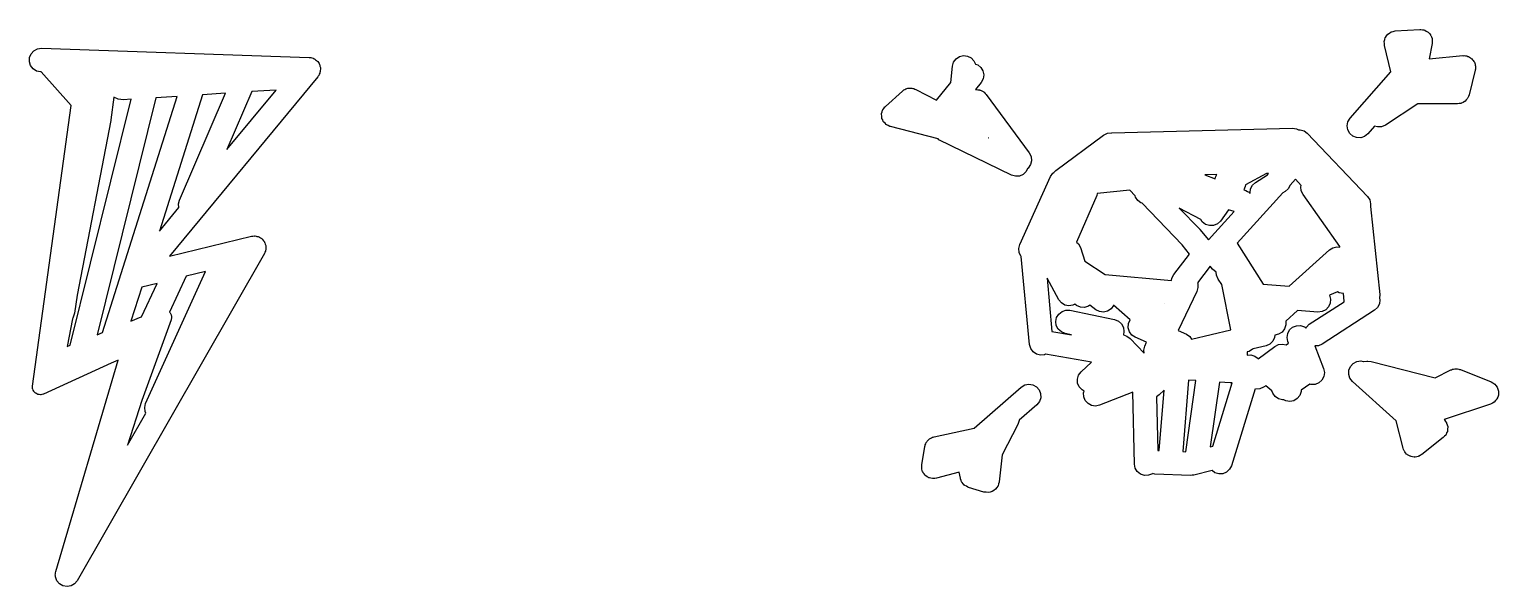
# Model space of a CAD drawing. Extents: x 189 to 232.3, y -93.5 to -72.5.
# Drawn here: x 222.78 to 232.31, y -90.81 to -87.19 of the extents above; entities that cross this region are included whole.
import ezdxf

# ---------------------------------------------------------------- set-up
doc = ezdxf.new("R2010")
doc.units = 0
doc.header["$MEASUREMENT"] = 0
doc.layers.add('BLACK', color=7, linetype='CONTINUOUS')

msp = doc.modelspace()

# ---------------------------------------------------------------- linework, layer by layer
at = {"layer": 'Black'}
for p, q in [((231.635, -87.2036), (231.795, -87.1936)), ((231.795, -87.1936), (231.798, -87.194)), ((231.798, -87.194), (231.802, -87.1935)), ((231.802, -87.1935), (231.812, -87.1955)), ((231.812, -87.1955), (231.822, -87.1966)), ((231.822, -87.1966), (231.825, -87.1981)), ((231.825, -87.1981), (231.828, -87.1987)), ((231.828, -87.1987), (231.836, -87.204)), ((231.564, -87.2712), (231.568, -87.2588)), ((231.564, -87.2713), (231.564, -87.2712)), ((231.564, -87.2714), (231.564, -87.2713)), ((231.565, -87.2848), (231.564, -87.2714)), ((231.566, -87.2977), (231.565, -87.2848)), ((231.568, -87.2588), (231.571, -87.246)), ((231.571, -87.246), (231.572, -87.2459)), ((231.572, -87.2457), (231.579, -87.2352)), ((231.572, -87.2459), (231.572, -87.2457)), ((231.579, -87.2352), (231.587, -87.2246)), ((231.587, -87.2244), (231.598, -87.2171)), ((231.587, -87.2245), (231.587, -87.2244)), ((231.587, -87.2246), (231.587, -87.2245)), ((231.598, -87.2171), (231.609, -87.2099)), ((231.609, -87.2099), (231.61, -87.2099)), ((231.61, -87.2098), (231.622, -87.2067)), ((231.61, -87.2099), (231.61, -87.2098)), ((231.622, -87.2067), (231.635, -87.2036)), ((231.836, -87.204), (231.845, -87.2084)), ((231.845, -87.2084), (231.848, -87.2108)), ((231.848, -87.2108), (231.85, -87.2125)), ((231.85, -87.2125), (231.857, -87.2204)), ((231.875, -87.285), (231.855, -87.3842)), ((231.857, -87.2204), (231.864, -87.2277)), ((231.864, -87.2277), (231.865, -87.2307)), ((231.865, -87.2307), (231.867, -87.2333)), ((231.867, -87.2333), (231.87, -87.2428)), ((231.87, -87.2428), (231.874, -87.252)), ((231.874, -87.252), (231.875, -87.2553)), ((231.875, -87.2553), (231.876, -87.2584)), ((231.876, -87.2584), (231.875, -87.2685)), ((231.875, -87.2685), (231.876, -87.2786)), ((231.876, -87.2786), (231.875, -87.2817)), ((231.875, -87.2817), (231.875, -87.285)), ((222.776, -87.4031), (222.777, -87.3766)), ((222.777, -87.3766), (222.787, -87.3519)), ((222.787, -87.3519), (222.805, -87.3322)), ((222.805, -87.3322), (222.828, -87.3197)), ((222.828, -87.3197), (222.855, -87.316)), ((222.855, -87.316), (224.591, -87.375)), ((224.591, -87.375), (224.596, -87.3761)), ((224.596, -87.3761), (224.601, -87.3761)), ((224.601, -87.3761), (224.609, -87.3788)), ((224.609, -87.3788), (224.617, -87.3805)), ((224.617, -87.3805), (224.621, -87.3833)), ((224.621, -87.3833), (224.626, -87.385)), ((224.626, -87.385), (224.632, -87.3902)), ((228.771, -87.4065), (228.787, -87.385)), ((228.787, -87.385), (228.809, -87.3701)), ((228.809, -87.3701), (228.835, -87.3637)), ((228.835, -87.3637), (228.861, -87.3665)), ((228.861, -87.3665), (228.885, -87.3781)), ((228.885, -87.3781), (228.903, -87.3972)), ((231.606, -87.4692), (231.566, -87.2977)), ((231.855, -87.3842), (232.073, -87.3638)), ((232.073, -87.3638), (232.079, -87.3643)), ((232.079, -87.3643), (232.085, -87.3637)), ((232.085, -87.3637), (232.092, -87.3654)), ((232.092, -87.3654), (232.099, -87.366)), ((232.099, -87.366), (232.105, -87.3686)), ((232.105, -87.3686), (232.111, -87.3701)), ((232.111, -87.3701), (232.117, -87.3741)), ((232.117, -87.3741), (232.123, -87.3771)), ((232.123, -87.3771), (232.128, -87.3815)), ((232.128, -87.3815), (232.133, -87.385)), ((232.133, -87.385), (232.137, -87.3907)), ((222.784, -87.4284), (222.776, -87.4031)), ((222.801, -87.4493), (222.784, -87.4284)), ((222.823, -87.4634), (222.801, -87.4493)), ((222.849, -87.4689), (222.823, -87.4634)), ((222.853, -87.469), (222.849, -87.4689)), ((223.047, -87.6861), (222.853, -87.469)), ((224.632, -87.3902), (224.639, -87.3946)), ((224.639, -87.3946), (224.643, -87.3986)), ((224.643, -87.3986), (224.647, -87.4019)), ((224.647, -87.4019), (224.651, -87.409)), ((224.651, -87.409), (224.656, -87.4155)), ((224.656, -87.4843), (224.653, -87.492)), ((224.656, -87.4155), (224.657, -87.4204)), ((224.66, -87.4772), (224.656, -87.4843)), ((224.657, -87.4204), (224.66, -87.4249)), ((224.66, -87.4249), (224.661, -87.4329)), ((224.661, -87.4721), (224.66, -87.4772)), ((224.661, -87.4329), (224.664, -87.4408)), ((224.663, -87.4673), (224.661, -87.4721)), ((224.665, -87.451), (224.663, -87.4591)), ((224.663, -87.4591), (224.663, -87.4673)), ((224.664, -87.4408), (224.664, -87.4459)), ((224.664, -87.4459), (224.665, -87.451)), ((228.753, -87.5382), (228.764, -87.432)), ((228.764, -87.432), (228.771, -87.4065)), ((228.903, -87.3972), (228.913, -87.4182)), ((228.913, -87.4182), (228.927, -87.423)), ((228.927, -87.423), (228.948, -87.4397)), ((228.948, -87.4397), (228.961, -87.4625)), ((228.961, -87.4625), (228.966, -87.4886)), ((231.343, -87.7695), (231.606, -87.4692)), ((232.154, -87.4586), (232.114, -87.6186)), ((232.137, -87.3907), (232.142, -87.3957)), ((232.142, -87.3957), (232.145, -87.4014)), ((232.145, -87.4014), (232.149, -87.4065)), ((232.149, -87.4065), (232.151, -87.4133)), ((232.151, -87.4133), (232.154, -87.4197)), ((232.154, -87.4197), (232.154, -87.426)), ((232.154, -87.426), (232.156, -87.4321)), ((232.155, -87.4523), (232.154, -87.4586)), ((232.156, -87.4462), (232.155, -87.4523)), ((232.156, -87.4321), (232.156, -87.4391)), ((232.156, -87.4391), (232.156, -87.4462)), ((224.647, -87.5003), (223.684, -88.6636)), ((224.65, -87.4958), (224.647, -87.5003)), ((224.653, -87.492), (224.65, -87.4958)), ((228.455, -87.5828), (228.461, -87.5792)), ((228.461, -87.5792), (228.468, -87.5778)), ((228.468, -87.5778), (228.474, -87.5752)), ((228.474, -87.5752), (228.48, -87.575)), ((228.48, -87.575), (228.487, -87.5736)), ((228.487, -87.5736), (228.494, -87.5745)), ((228.494, -87.5745), (228.5, -87.5742)), ((228.5, -87.5742), (228.507, -87.5762)), ((228.507, -87.5762), (228.513, -87.5771)), ((228.513, -87.5771), (228.519, -87.5803)), ((228.519, -87.5803), (228.526, -87.5823)), ((228.66, -87.653), (228.753, -87.5382)), ((228.95, -87.5381), (228.912, -87.584)), ((228.962, -87.5148), (228.95, -87.5381)), ((228.966, -87.4886), (228.962, -87.5148)), ((223.041, -89.2411), (223.437, -87.6466)), ((223.597, -87.6365), (223.215, -89.1739)), ((223.251, -89.1599), (223.735, -87.6278)), ((223.324, -87.6324), (223.305, -87.7806)), ((223.352, -87.6459), (223.324, -87.6324)), ((223.386, -87.6498), (223.352, -87.6459)), ((223.437, -87.6466), (223.386, -87.6498)), ((223.735, -87.6278), (223.597, -87.6365)), ((223.898, -87.6175), (223.62, -88.5012)), ((223.75, -88.2998), (224.047, -87.608)), ((224.047, -87.608), (223.898, -87.6175)), ((224.057, -87.9732), (224.376, -87.5873)), ((224.219, -87.5972), (224.057, -87.9732)), ((224.336, -87.5898), (224.219, -87.5972)), ((224.376, -87.5873), (224.336, -87.5898)), ((228.329, -87.6934), (228.439, -87.5934)), ((228.439, -87.5934), (228.444, -87.5898)), ((228.444, -87.5898), (228.449, -87.5853)), ((228.449, -87.5853), (228.455, -87.5828)), ((228.526, -87.5823), (228.66, -87.653)), ((228.912, -87.584), (228.915, -87.5842)), ((228.915, -87.5842), (228.919, -87.5835)), ((228.919, -87.5835), (228.929, -87.5851)), ((228.929, -87.5851), (228.938, -87.5857)), ((228.938, -87.5857), (228.942, -87.5872)), ((228.942, -87.5872), (228.945, -87.5878)), ((228.945, -87.5878), (228.954, -87.5925)), ((228.954, -87.5925), (228.962, -87.5963)), ((228.962, -87.5963), (228.965, -87.599)), ((228.965, -87.599), (228.969, -87.6009)), ((228.969, -87.6009), (228.975, -87.6081)), ((228.975, -87.6081), (228.982, -87.6146)), ((228.982, -87.6146), (229.262, -87.9946)), ((232.05, -87.6747), (232.04, -87.6765)), ((232.061, -87.6735), (232.05, -87.6747)), ((232.063, -87.6724), (232.061, -87.6735)), ((232.066, -87.6719), (232.063, -87.6724)), ((232.075, -87.6666), (232.066, -87.6719)), ((232.085, -87.6619), (232.075, -87.6666)), ((232.087, -87.66), (232.085, -87.6619)), ((232.089, -87.6586), (232.087, -87.66)), ((232.096, -87.6505), (232.089, -87.6586)), ((232.103, -87.6428), (232.096, -87.6505)), ((232.105, -87.6403), (232.103, -87.6428)), ((232.106, -87.6382), (232.105, -87.6403)), ((232.11, -87.6283), (232.106, -87.6382)), ((232.114, -87.6186), (232.11, -87.6283)), ((222.797, -89.5058), (223.047, -87.6861)), ((228.304, -87.7397), (228.308, -87.7291)), ((228.304, -87.7419), (228.304, -87.7397)), ((228.304, -87.744), (228.304, -87.7419)), ((228.305, -87.7551), (228.304, -87.744)), ((228.305, -87.7663), (228.305, -87.7551)), ((228.306, -87.7683), (228.305, -87.7663)), ((228.306, -87.7705), (228.306, -87.7683)), ((228.311, -87.7805), (228.306, -87.7705)), ((228.308, -87.7291), (228.31, -87.7183)), ((228.31, -87.7183), (228.312, -87.7165)), ((228.312, -87.7144), (228.319, -87.7056)), ((228.312, -87.7165), (228.312, -87.7144)), ((228.319, -87.7056), (228.325, -87.6964)), ((228.325, -87.6964), (228.327, -87.6951)), ((228.327, -87.6951), (228.329, -87.6934)), ((231.329, -87.7922), (231.343, -87.7695)), ((231.783, -87.6765), (231.572, -87.8141)), ((232.04, -87.6765), (231.783, -87.6765)), ((223.305, -87.7837), (223.086, -88.9161)), ((223.305, -87.7806), (223.305, -87.7821)), ((223.305, -87.7821), (223.305, -87.7837)), ((228.315, -87.7908), (228.311, -87.7805)), ((228.317, -87.7925), (228.315, -87.7908)), ((228.318, -87.7945), (228.317, -87.7925)), ((228.326, -87.8023), (228.318, -87.7945)), ((228.333, -87.8105), (228.326, -87.8023)), ((228.335, -87.8115), (228.333, -87.8105)), ((228.337, -87.8131), (228.335, -87.8115)), ((228.347, -87.8177), (228.337, -87.8131)), ((228.357, -87.8229), (228.347, -87.8177)), ((228.359, -87.8232), (228.357, -87.8229)), ((228.361, -87.8241), (228.359, -87.8232)), ((228.67, -87.9037), (228.361, -87.8241)), ((229.768, -87.8667), (229.795, -87.8636)), ((229.795, -87.8636), (229.796, -87.864)), ((229.796, -87.864), (229.798, -87.8635)), ((229.798, -87.8635), (230.968, -87.8335)), ((230.968, -87.8335), (230.994, -87.8375)), ((230.994, -87.8375), (231.008, -87.8447)), ((231.008, -87.8447), (231.019, -87.844)), ((231.019, -87.844), (231.044, -87.8515)), ((231.044, -87.8515), (231.065, -87.8673)), ((231.324, -87.8183), (231.329, -87.7922)), ((231.328, -87.8445), (231.324, -87.8183)), ((231.34, -87.8678), (231.328, -87.8445)), ((231.502, -87.8201), (231.457, -87.8705)), ((231.521, -87.8259), (231.502, -87.8201)), ((231.547, -87.8245), (231.521, -87.8259)), ((231.572, -87.8141), (231.547, -87.8245)), ((228.676, -87.9087), (228.67, -87.9037)), ((229.146, -88.1387), (228.676, -87.9087)), ((228.999, -87.8957), (228.998, -87.8959)), ((228.998, -87.8959), (228.999, -87.8963)), ((228.999, -87.8963), (228.999, -87.8957)), ((229.434, -88.1086), (229.744, -87.8786)), ((229.744, -87.8786), (229.768, -87.8667)), ((231.065, -87.8673), (231.455, -88.2773)), ((231.36, -87.8854), (231.34, -87.8678)), ((231.385, -87.895), (231.36, -87.8854)), ((231.412, -87.8956), (231.385, -87.895)), ((231.437, -87.8871), (231.412, -87.8956)), ((231.457, -87.8705), (231.437, -87.8871)), ((229.262, -87.9946), (229.273, -88.0184)), ((229.276, -88.0448), (229.27, -88.0706)), ((229.273, -88.0184), (229.276, -88.0448)), ((229.172, -88.1461), (229.146, -88.1387)), ((229.198, -88.1443), (229.172, -88.1461)), ((229.223, -88.1335), (229.198, -88.1443)), ((229.2, -88.5883), (229.4, -88.1483)), ((229.242, -88.115), (229.223, -88.1335)), ((229.251, -88.0958), (229.242, -88.115)), ((229.255, -88.0928), (229.251, -88.0958)), ((229.27, -88.0706), (229.255, -88.0928)), ((229.4, -88.1483), (229.415, -88.1264)), ((229.415, -88.1264), (229.422, -88.1218)), ((229.422, -88.1218), (229.434, -88.1086)), ((230.479, -88.135), (230.401, -88.1366)), ((230.401, -88.1366), (230.467, -88.1618)), ((230.467, -88.1618), (230.469, -88.1513)), ((230.469, -88.1513), (230.479, -88.135)), ((230.801, -88.1282), (230.665, -88.2004)), ((230.729, -88.1855), (230.807, -88.1358)), ((230.814, -88.1279), (230.801, -88.1282)), ((230.807, -88.1358), (230.814, -88.1279)), ((229.913, -88.2358), (229.703, -88.2581)), ((229.948, -88.2729), (229.913, -88.2358)), ((230.663, -88.2122), (230.653, -88.2329)), ((230.653, -88.2329), (230.667, -88.2386)), ((230.665, -88.2004), (230.663, -88.2122)), ((230.667, -88.2386), (230.677, -88.2442)), ((230.677, -88.2442), (230.687, -88.2493)), ((230.694, -88.2533), (230.697, -88.227)), ((230.697, -88.227), (230.709, -88.2034)), ((230.709, -88.2034), (230.729, -88.1855)), ((230.921, -88.2445), (230.907, -88.2538)), ((230.941, -88.2266), (230.921, -88.2445)), ((230.953, -88.203), (230.941, -88.2266)), ((230.988, -88.1645), (230.953, -88.2026)), ((230.953, -88.2026), (230.953, -88.203)), ((231.026, -88.2066), (230.988, -88.1645)), ((231.024, -88.2136), (231.026, -88.2066)), ((231.026, -88.2401), (231.024, -88.2136)), ((231.038, -88.2641), (231.026, -88.2401)), ((223.744, -88.3256), (223.75, -88.2998)), ((223.746, -88.3482), (223.744, -88.3256)), ((229.7, -88.2704), (229.569, -88.573)), ((229.703, -88.2581), (229.7, -88.2704)), ((229.95, -88.2811), (229.948, -88.2729)), ((229.965, -88.3031), (229.95, -88.2811)), ((229.986, -88.3187), (229.965, -88.3031)), ((229.994, -88.3209), (229.986, -88.3187)), ((230.253, -88.5908), (229.994, -88.3209)), ((230.907, -88.2538), (230.611, -88.5799)), ((230.687, -88.2493), (230.688, -88.251)), ((230.688, -88.251), (230.69, -88.2522)), ((230.69, -88.2522), (230.695, -88.2576)), ((230.695, -88.2576), (230.694, -88.2533)), ((231.276, -88.6019), (231.038, -88.2641)), ((231.455, -88.2773), (231.47, -88.2994)), ((231.47, -88.2994), (231.476, -88.3252)), ((231.476, -88.3252), (231.475, -88.3379)), ((231.475, -88.3379), (231.476, -88.342)), ((231.476, -88.342), (231.536, -88.912)), ((223.62, -88.5012), (223.746, -88.3482)), ((230.374, -88.4266), (230.235, -88.3516)), ((230.235, -88.3516), (230.365, -88.4871)), ((230.384, -88.4423), (230.374, -88.4266)), ((230.424, -88.5582), (230.59, -88.3746)), ((230.501, -88.4359), (230.482, -88.4541)), ((230.555, -88.3636), (230.501, -88.4359)), ((230.59, -88.3746), (230.555, -88.3636)), ((224.225, -88.5341), (224.234, -88.5325)), ((224.234, -88.5325), (224.238, -88.5333)), ((224.238, -88.5333), (224.242, -88.533)), ((224.242, -88.533), (224.251, -88.5355)), ((230.365, -88.4871), (230.367, -88.4896)), ((230.367, -88.4896), (230.369, -88.4916)), ((230.369, -88.4916), (230.424, -88.5582)), ((230.405, -88.4582), (230.384, -88.4423)), ((230.431, -88.466), (230.405, -88.4582)), ((230.457, -88.4645), (230.431, -88.466)), ((230.482, -88.4541), (230.457, -88.4645)), ((223.684, -88.6636), (224.216, -88.5347)), ((224.216, -88.5347), (224.225, -88.5341)), ((224.251, -88.5355), (224.26, -88.537)), ((224.26, -88.537), (224.264, -88.5393)), ((224.264, -88.5393), (224.268, -88.5405)), ((224.268, -88.5405), (224.275, -88.5458)), ((224.275, -88.5458), (224.283, -88.5502)), ((224.283, -88.5502), (224.286, -88.5536)), ((224.286, -88.5536), (224.289, -88.5563)), ((224.289, -88.5563), (224.294, -88.5637)), ((224.294, -88.5637), (224.3, -88.5705)), ((224.3, -88.5705), (224.302, -88.5747)), ((224.302, -88.5747), (224.304, -88.5784)), ((224.304, -88.5784), (224.306, -88.5871)), ((224.306, -88.5871), (224.309, -88.5955)), ((224.308, -88.6262), (224.307, -88.6306)), ((224.309, -88.622), (224.308, -88.6262)), ((224.309, -88.5955), (224.309, -88.5999)), ((224.309, -88.5999), (224.31, -88.6042)), ((224.31, -88.6042), (224.309, -88.6131)), ((224.309, -88.6131), (224.309, -88.622)), ((229.194, -88.6141), (229.2, -88.5883)), ((229.196, -88.6405), (229.194, -88.6141)), ((229.569, -88.573), (229.581, -88.5837)), ((229.581, -88.5837), (229.593, -88.6073)), ((229.593, -88.6073), (229.621, -88.6964)), ((230.302, -88.6512), (230.253, -88.5908)), ((230.611, -88.5799), (230.779, -88.8461)), ((230.947, -88.8587), (231.209, -88.6231)), ((231.209, -88.6231), (231.231, -88.6091)), ((231.231, -88.6091), (231.257, -88.6035)), ((231.257, -88.6035), (231.276, -88.6062)), ((231.276, -88.6062), (231.276, -88.6019)), ((224.3, -88.647), (223.086, -90.768)), ((224.303, -88.6386), (224.3, -88.647)), ((224.307, -88.6306), (224.303, -88.6386)), ((229.208, -88.6645), (229.196, -88.6405)), ((229.209, -88.6661), (229.208, -88.6645)), ((229.264, -89.2373), (229.209, -88.6661)), ((229.621, -88.6964), (229.754, -88.7821)), ((230.2, -88.783), (230.302, -88.6512)), ((223.53, -89.6184), (223.918, -88.7643)), ((223.794, -88.7944), (223.685, -89.0273)), ((223.918, -88.7643), (223.794, -88.7944)), ((229.453, -88.9468), (229.377, -88.8076)), ((229.377, -88.8076), (229.409, -89.1524)), ((229.754, -88.7821), (230.185, -88.8218)), ((230.185, -88.8218), (230.187, -88.8065)), ((230.187, -88.8065), (230.2, -88.783)), ((230.435, -88.7297), (230.352, -88.8363)), ((230.451, -88.7488), (230.435, -88.7297)), ((230.474, -88.7683), (230.451, -88.7488)), ((230.476, -88.7876), (230.474, -88.7683)), ((230.486, -88.812), (230.476, -88.7876)), ((230.51, -88.8478), (230.486, -88.812)), ((223.505, -88.8643), (223.435, -89.086)), ((223.503, -89.0576), (223.604, -88.8404)), ((223.604, -88.8404), (223.505, -88.8643)), ((230.349, -88.8929), (230.228, -89.1466)), ((230.356, -88.8673), (230.349, -88.8929)), ((230.352, -88.8363), (230.354, -88.8408)), ((230.354, -88.8408), (230.356, -88.8673)), ((230.568, -89.1416), (230.51, -88.8478)), ((230.779, -88.8461), (230.947, -88.8587)), ((231.261, -88.8948), (231.209, -88.9167)), ((231.272, -88.9013), (231.261, -88.8948)), ((231.298, -88.9065), (231.272, -88.9013)), ((231.3, -88.9062), (231.298, -88.9065)), ((231.304, -88.956), (231.3, -88.9062)), ((231.536, -88.912), (231.534, -88.9371)), ((223.086, -88.9161), (223.069, -89.034)), ((229.47, -88.9675), (229.453, -88.9468)), ((229.492, -88.9813), (229.47, -88.9675)), ((229.518, -88.9865), (229.492, -88.9813)), ((229.545, -88.9824), (229.518, -88.9865)), ((229.558, -88.9749), (229.545, -88.9824)), ((229.569, -88.9843), (229.558, -88.9749)), ((229.593, -88.9946), (229.569, -88.9843)), ((229.62, -88.9959), (229.593, -88.9946)), ((229.645, -88.988), (229.62, -88.9959)), ((229.654, -88.9813), (229.645, -88.988)), ((229.694, -89.0114), (229.654, -88.9813)), ((229.793, -89.0056), (229.77, -89.0202)), ((229.808, -88.9843), (229.793, -89.0056)), ((229.809, -88.9819), (229.808, -88.9843)), ((229.916, -89.0778), (229.809, -88.9819)), ((230.142, -88.9715), (230.142, -88.9714)), ((230.142, -88.9714), (230.142, -88.9717)), ((230.142, -88.9717), (230.142, -88.9715)), ((231.078, -89.1058), (231.305, -88.9594)), ((231.203, -88.9931), (231.185, -89.0121)), ((231.214, -88.9689), (231.203, -88.9931)), ((231.209, -88.9167), (231.209, -88.9168)), ((231.209, -88.9168), (231.216, -88.9424)), ((231.216, -88.9424), (231.214, -88.9689)), ((231.305, -88.9594), (231.304, -88.956)), ((231.521, -88.9961), (231.502, -89.0142)), ((231.533, -88.9725), (231.521, -88.9961)), ((231.536, -88.9461), (231.533, -88.9725)), ((231.534, -88.9371), (231.536, -88.9461)), ((223.056, -89.07), (223.021, -89.2486)), ((223.058, -89.067), (223.056, -89.07)), ((223.069, -89.034), (223.058, -89.067)), ((223.435, -89.086), (223.501, -89.058)), ((223.501, -89.058), (223.503, -89.0576)), ((223.695, -89.0775), (223.506, -89.5996)), ((223.685, -89.0273), (223.687, -89.0283)), ((223.687, -89.0283), (223.689, -89.0317)), ((223.689, -89.0317), (223.691, -89.0346)), ((223.691, -89.0346), (223.693, -89.0391)), ((223.693, -89.0391), (223.695, -89.0433)), ((223.695, -89.0433), (223.696, -89.0472)), ((223.696, -89.0728), (223.695, -89.0775)), ((223.696, -89.0472), (223.697, -89.0509)), ((223.698, -89.0682), (223.696, -89.0728)), ((223.697, -89.0509), (223.697, -89.0556)), ((223.697, -89.0556), (223.698, -89.0604)), ((223.698, -89.0604), (223.698, -89.0643)), ((223.698, -89.0643), (223.698, -89.0682)), ((229.434, -89.0877), (229.439, -89.0617)), ((229.437, -89.114), (229.434, -89.0877)), ((229.439, -89.0617), (229.453, -89.0391)), ((229.453, -89.0391), (229.474, -89.0227)), ((229.474, -89.0227), (229.499, -89.0143)), ((229.499, -89.0143), (229.525, -89.0151)), ((229.525, -89.0151), (229.815, -89.0751)), ((229.718, -89.0233), (229.694, -89.0114)), ((229.744, -89.0264), (229.718, -89.0233)), ((229.77, -89.0202), (229.744, -89.0264)), ((229.815, -89.0751), (229.84, -89.0849)), ((229.84, -89.0849), (229.86, -89.1026)), ((229.86, -89.1026), (229.873, -89.126)), ((229.904, -89.128), (229.906, -89.1015)), ((229.906, -89.1015), (229.916, -89.0778)), ((231.001, -89.0162), (230.925, -89.0846)), ((230.925, -89.0846), (230.926, -89.1101)), ((231.134, -89.0263), (231.001, -89.0162)), ((231.161, -89.0237), (231.134, -89.0263)), ((231.185, -89.0121), (231.161, -89.0237)), ((231.502, -89.0142), (231.162, -89.2342)), ((223.215, -89.1739), (223.251, -89.1599)), ((229.409, -89.1524), (229.535, -89.1732)), ((229.45, -89.1374), (229.437, -89.114)), ((229.47, -89.1551), (229.45, -89.1374)), ((229.495, -89.1649), (229.47, -89.1551)), ((229.535, -89.1732), (229.495, -89.1649)), ((229.876, -89.1523), (229.872, -89.1748)), ((229.872, -89.1748), (229.895, -89.1818)), ((229.873, -89.126), (229.876, -89.1523)), ((229.895, -89.1818), (229.916, -89.1978)), ((229.911, -89.1536), (229.904, -89.128)), ((229.927, -89.1751), (229.911, -89.1536)), ((229.916, -89.1978), (230.006, -89.2938)), ((229.949, -89.1899), (229.927, -89.1751)), ((230.023, -89.2226), (229.949, -89.1899)), ((230.228, -89.1466), (230.281, -89.1701)), ((230.281, -89.1701), (230.303, -89.1849)), ((230.303, -89.1849), (230.315, -89.2017)), ((230.315, -89.2017), (230.568, -89.1416)), ((230.853, -89.1919), (230.841, -89.2157)), ((230.855, -89.176), (230.853, -89.1919)), ((230.879, -89.1707), (230.855, -89.176)), ((230.902, -89.1565), (230.879, -89.1707)), ((230.918, -89.1354), (230.902, -89.1565)), ((230.926, -89.1101), (230.918, -89.1354)), ((230.934, -89.1918), (230.938, -89.1656)), ((230.939, -89.2179), (230.934, -89.1918)), ((230.938, -89.1656), (230.95, -89.1422)), ((230.95, -89.1422), (230.97, -89.1247)), ((230.97, -89.1247), (230.995, -89.115)), ((230.995, -89.115), (231.021, -89.1144)), ((231.021, -89.1144), (231.047, -89.1229)), ((231.047, -89.1229), (231.056, -89.1301)), ((231.056, -89.1301), (231.059, -89.1239)), ((231.059, -89.1239), (231.078, -89.1058)), ((223.021, -89.2486), (223.041, -89.2411)), ((229.271, -89.2629), (229.264, -89.2373)), ((229.286, -89.2845), (229.271, -89.2629)), ((229.308, -89.2996), (229.286, -89.2845)), ((230.004, -89.2727), (230.011, -89.2471)), ((230.006, -89.2938), (230.004, -89.2727)), ((230.011, -89.2471), (230.023, -89.2226)), ((230.676, -89.2837), (230.675, -89.3052)), ((230.688, -89.2813), (230.676, -89.2837)), ((230.71, -89.2675), (230.688, -89.2813)), ((230.713, -89.2646), (230.71, -89.2675)), ((230.798, -89.2444), (230.713, -89.2646)), ((230.747, -89.3292), (230.854, -89.2488)), ((230.822, -89.2339), (230.798, -89.2444)), ((230.841, -89.2157), (230.822, -89.2339)), ((230.854, -89.2488), (230.878, -89.2368)), ((230.878, -89.2368), (230.904, -89.2336)), ((230.904, -89.2336), (230.927, -89.2389)), ((230.927, -89.2389), (230.943, -89.2286)), ((230.943, -89.2286), (230.939, -89.2179)), ((231.137, -89.2446), (231.114, -89.2457)), ((231.114, -89.2457), (231.171, -89.3921)), ((231.162, -89.2342), (231.137, -89.2446)), ((223.307, -89.3578), (222.867, -89.5582)), ((222.948, -90.7085), (223.351, -89.3391)), ((223.351, -89.3391), (223.307, -89.3578)), ((229.334, -89.3063), (229.308, -89.2996)), ((229.36, -89.3037), (229.334, -89.3063)), ((229.367, -89.3004), (229.36, -89.3037)), ((229.666, -89.3503), (229.367, -89.3004)), ((229.598, -89.4141), (229.666, -89.3503)), ((230.675, -89.3053), (230.699, -89.3041)), ((230.675, -89.3052), (230.675, -89.3053)), ((230.699, -89.3041), (230.725, -89.3119)), ((230.725, -89.3119), (230.746, -89.3279)), ((230.746, -89.3279), (230.747, -89.3292)), ((231.335, -89.4041), (231.345, -89.3795)), ((231.345, -89.3795), (231.363, -89.3597)), ((231.363, -89.3597), (231.386, -89.3472)), ((231.386, -89.3472), (231.413, -89.3435)), ((231.413, -89.3435), (231.428, -89.3468)), ((231.428, -89.3468), (231.429, -89.3465)), ((231.429, -89.3465), (231.452, -89.344)), ((231.452, -89.344), (231.452, -89.3439)), ((231.452, -89.3439), (231.453, -89.3439)), ((231.453, -89.3439), (231.455, -89.3437)), ((231.455, -89.3437), (231.458, -89.3443)), ((231.458, -89.3443), (231.479, -89.3459)), ((231.479, -89.3459), (231.895, -89.4522)), ((229.574, -89.4607), (229.582, -89.4353)), ((229.575, -89.4872), (229.574, -89.4607)), ((229.582, -89.4353), (229.598, -89.4141)), ((230.295, -89.4677), (230.258, -89.9312)), ((230.277, -89.932), (230.343, -89.471)), ((230.343, -89.471), (230.295, -89.4677)), ((230.496, -89.4816), (230.436, -89.8997)), ((230.452, -89.8957), (230.578, -89.4849)), ((230.565, -89.4863), (230.496, -89.4816)), ((230.578, -89.4849), (230.565, -89.4863)), ((231.14, -89.4853), (231.115, -89.495)), ((231.16, -89.4678), (231.14, -89.4853)), ((231.172, -89.4444), (231.16, -89.4678)), ((231.171, -89.3921), (231.176, -89.4182)), ((231.176, -89.4182), (231.172, -89.4444)), ((231.334, -89.4307), (231.335, -89.4041)), ((231.342, -89.4559), (231.334, -89.4307)), ((231.359, -89.4769), (231.342, -89.4559)), ((231.641, -89.7312), (231.359, -89.4769)), ((231.895, -89.4522), (231.996, -89.4016)), ((231.996, -89.4016), (232.001, -89.4)), ((232.001, -89.4), (232.006, -89.3973)), ((232.006, -89.3973), (232.014, -89.3962)), ((232.014, -89.3962), (232.021, -89.394)), ((232.021, -89.394), (232.027, -89.3943)), ((232.027, -89.3943), (232.032, -89.3935)), ((232.032, -89.3935), (232.04, -89.3951)), ((232.04, -89.3951), (232.048, -89.3956)), ((232.048, -89.3956), (232.053, -89.3978)), ((232.053, -89.3978), (232.058, -89.399)), ((232.058, -89.399), (232.258, -89.479)), ((232.258, -89.479), (232.269, -89.4858)), ((232.269, -89.4858), (232.281, -89.4928)), ((222.796, -89.5078), (222.797, -89.5068)), ((222.797, -89.5155), (222.796, -89.5078)), ((222.797, -89.5068), (222.797, -89.5058)), ((222.797, -89.5232), (222.797, -89.5155)), ((222.798, -89.5241), (222.797, -89.5232)), ((222.798, -89.5251), (222.798, -89.5241)), ((222.801, -89.5321), (222.798, -89.5251)), ((222.804, -89.5392), (222.801, -89.5321)), ((222.804, -89.54), (222.804, -89.5392)), ((222.805, -89.5409), (222.804, -89.54)), ((222.81, -89.5464), (222.805, -89.5409)), ((222.815, -89.5521), (222.81, -89.5464)), ((222.816, -89.5526), (222.815, -89.5521)), ((222.817, -89.5533), (222.816, -89.5526)), ((222.824, -89.5566), (222.817, -89.5533)), ((222.831, -89.5602), (222.824, -89.5566)), ((222.832, -89.5604), (222.831, -89.5602)), ((222.833, -89.5608), (222.832, -89.5604)), ((222.84, -89.5615), (222.833, -89.5608)), ((222.848, -89.5626), (222.84, -89.5615)), ((222.849, -89.5624), (222.848, -89.5626)), ((222.85, -89.5625), (222.849, -89.5624)), ((222.857, -89.5606), (222.85, -89.5625)), ((222.865, -89.5589), (222.857, -89.5606)), ((222.866, -89.5584), (222.865, -89.5589)), ((222.867, -89.5582), (222.866, -89.5584)), ((228.905, -89.7794), (229.21, -89.5124)), ((229.21, -89.5124), (229.232, -89.4987)), ((229.232, -89.4987), (229.258, -89.4935)), ((229.258, -89.4935), (229.285, -89.4976)), ((229.285, -89.4976), (229.308, -89.5104)), ((229.308, -89.5104), (229.325, -89.5304)), ((229.325, -89.5304), (229.335, -89.5552)), ((229.336, -89.5817), (229.327, -89.6069)), ((229.335, -89.5552), (229.336, -89.5817)), ((229.586, -89.5117), (229.575, -89.4872)), ((229.604, -89.5311), (229.586, -89.5117)), ((229.618, -89.5382), (229.604, -89.5311)), ((229.614, -89.5491), (229.618, -89.5382)), ((229.615, -89.5756), (229.614, -89.5491)), ((229.625, -89.6003), (229.615, -89.5756)), ((229.934, -89.5449), (229.718, -89.631)), ((229.944, -90.0116), (229.934, -89.5449)), ((230.104, -89.5641), (230.087, -89.5757)), ((230.087, -89.5757), (230.095, -89.9241)), ((230.136, -89.5322), (230.104, -89.5641)), ((230.105, -89.9245), (230.136, -89.5322)), ((230.726, -89.5245), (230.573, -90.0224)), ((230.73, -89.5259), (230.726, -89.5245)), ((230.757, -89.5246), (230.73, -89.5259)), ((230.781, -89.5143), (230.757, -89.5246)), ((230.797, -89.5043), (230.781, -89.5143)), ((230.836, -89.5362), (230.797, -89.5043)), ((230.841, -89.5526), (230.836, -89.5362)), ((230.856, -89.5743), (230.841, -89.5526)), ((230.878, -89.5895), (230.856, -89.5743)), ((231.017, -89.5672), (231, -89.5878)), ((231.026, -89.5421), (231.017, -89.5672)), ((231.081, -89.493), (231.025, -89.5322)), ((231.025, -89.5322), (231.026, -89.5421)), ((231.089, -89.4956), (231.081, -89.493)), ((231.115, -89.495), (231.089, -89.4956)), ((232.281, -89.4928), (232.281, -89.4929)), ((232.281, -89.4929), (232.281, -89.493)), ((232.281, -89.493), (232.289, -89.5033)), ((232.289, -89.5033), (232.297, -89.5136)), ((232.3, -89.578), (232.295, -89.59)), ((232.297, -89.5136), (232.297, -89.5137)), ((232.297, -89.5137), (232.297, -89.5139)), ((232.297, -89.5139), (232.302, -89.5264)), ((232.305, -89.5656), (232.3, -89.578)), ((232.302, -89.5264), (232.306, -89.5388)), ((232.306, -89.5391), (232.305, -89.5524)), ((232.305, -89.5524), (232.305, -89.5653)), ((232.305, -89.5653), (232.305, -89.5655)), ((232.305, -89.5655), (232.305, -89.5656)), ((232.306, -89.5388), (232.306, -89.5389)), ((232.306, -89.5389), (232.306, -89.5391)), ((223.506, -89.5996), (223.413, -89.8889)), ((223.524, -89.6441), (223.53, -89.6184)), ((223.526, -89.6706), (223.524, -89.6441)), ((223.532, -89.6819), (223.526, -89.6706)), ((229.31, -89.6276), (229.196, -89.7279)), ((229.327, -89.6069), (229.31, -89.6276)), ((229.643, -89.6201), (229.625, -89.6003)), ((229.666, -89.6327), (229.643, -89.6201)), ((229.692, -89.6365), (229.666, -89.6327)), ((229.718, -89.631), (229.692, -89.6365)), ((230.904, -89.5962), (230.878, -89.5895)), ((230.913, -89.5954), (230.904, -89.5962)), ((230.925, -89.6023), (230.913, -89.5954)), ((230.951, -89.6065), (230.925, -89.6023)), ((230.977, -89.6015), (230.951, -89.6065)), ((231, -89.5878), (230.977, -89.6015)), ((232.254, -89.6226), (231.952, -89.7234)), ((232.266, -89.6163), (232.254, -89.6226)), ((232.277, -89.6101), (232.266, -89.6163)), ((232.278, -89.6099), (232.277, -89.61)), ((232.277, -89.61), (232.277, -89.6101)), ((232.286, -89.6002), (232.278, -89.6099)), ((232.295, -89.5903), (232.286, -89.6002)), ((232.295, -89.59), (232.295, -89.5902)), ((232.295, -89.5902), (232.295, -89.5903)), ((223.413, -89.8889), (223.532, -89.6819)), ((229.188, -89.7555), (229.085, -89.9525)), ((229.196, -89.7302), (229.188, -89.7555)), ((229.196, -89.7279), (229.196, -89.7302)), ((231.686, -89.9086), (231.641, -89.7312)), ((231.952, -89.7234), (231.954, -89.7259)), ((231.954, -89.7259), (231.961, -89.7351)), ((231.961, -89.7351), (231.967, -89.7439)), ((231.967, -89.7439), (231.968, -89.7459)), ((231.968, -89.7459), (231.969, -89.7477)), ((231.969, -89.7477), (231.972, -89.7585)), ((231.972, -89.7585), (231.976, -89.7691)), ((231.976, -89.7691), (231.976, -89.7713)), ((231.976, -89.7713), (231.976, -89.7733)), ((228.597, -89.868), (228.6, -89.863)), ((228.6, -89.863), (228.605, -89.8578)), ((228.605, -89.8578), (228.61, -89.8519)), ((228.61, -89.8519), (228.615, -89.849)), ((228.615, -89.849), (228.619, -89.8452)), ((228.619, -89.8452), (228.627, -89.8423)), ((228.627, -89.8423), (228.633, -89.8384)), ((228.633, -89.8384), (228.639, -89.8373)), ((228.639, -89.8373), (228.644, -89.8352)), ((228.644, -89.8352), (228.905, -89.7794)), ((231.947, -89.8402), (231.807, -89.9502)), ((231.955, -89.8318), (231.947, -89.8402)), ((231.963, -89.8239), (231.955, -89.8318)), ((231.964, -89.8219), (231.963, -89.8239)), ((231.965, -89.8204), (231.964, -89.8219)), ((231.969, -89.81), (231.965, -89.8204)), ((231.974, -89.7998), (231.969, -89.81)), ((231.975, -89.7957), (231.974, -89.7977)), ((231.974, -89.7977), (231.974, -89.7998)), ((231.976, -89.7733), (231.975, -89.7845)), ((231.975, -89.7845), (231.975, -89.7957)), ((228.565, -90.0174), (228.585, -89.8974)), ((228.585, -89.8974), (228.586, -89.8921)), ((228.586, -89.8921), (228.587, -89.8865)), ((228.587, -89.8865), (228.591, -89.8797)), ((228.591, -89.8797), (228.593, -89.8724)), ((228.593, -89.8724), (228.597, -89.868)), ((229.085, -89.9525), (229.066, -90.128)), ((230.095, -89.9241), (230.105, -89.9245)), ((230.258, -89.9312), (230.277, -89.932)), ((230.436, -89.8997), (230.452, -89.8957)), ((231.69, -89.9171), (231.686, -89.9086)), ((231.693, -89.9261), (231.69, -89.9171)), ((231.695, -89.9292), (231.693, -89.9261)), ((231.697, -89.9328), (231.695, -89.9292)), ((231.703, -89.9396), (231.697, -89.9328)), ((231.709, -89.947), (231.703, -89.9396)), ((231.712, -89.9491), (231.709, -89.947)), ((231.715, -89.9519), (231.712, -89.9491)), ((231.724, -89.956), (231.715, -89.9519)), ((231.732, -89.961), (231.724, -89.956)), ((231.735, -89.9618), (231.732, -89.961)), ((231.739, -89.9635), (231.735, -89.9618)), ((231.784, -89.9627), (231.775, -89.964)), ((231.787, -89.9608), (231.784, -89.9627)), ((231.791, -89.9599), (231.787, -89.9608)), ((231.799, -89.9546), (231.791, -89.9599)), ((231.807, -89.9502), (231.799, -89.9546)), ((228.564, -90.0362), (228.565, -90.0268)), ((228.565, -90.04), (228.564, -90.0362)), ((228.565, -90.0268), (228.565, -90.0174)), ((228.565, -90.044), (228.565, -90.04)), ((228.568, -90.0528), (228.565, -90.044)), ((228.57, -90.0619), (228.568, -90.0528)), ((229.949, -90.0377), (229.944, -90.0116)), ((229.962, -90.0604), (229.949, -90.0377)), ((230.447, -90.0545), (230.329, -90.0842)), ((230.465, -90.0681), (230.447, -90.0545)), ((230.561, -90.0461), (230.542, -90.0642)), ((230.573, -90.0224), (230.561, -90.0461)), ((231.748, -89.9645), (231.739, -89.9635)), ((231.758, -89.9665), (231.748, -89.9645)), ((231.761, -89.9659), (231.758, -89.9665)), ((231.765, -89.9663), (231.761, -89.9659)), ((231.775, -89.964), (231.765, -89.9663)), ((228.573, -90.0651), (228.57, -90.0619)), ((228.574, -90.0689), (228.573, -90.0651)), ((228.58, -90.076), (228.574, -90.0689)), ((228.586, -90.0837), (228.58, -90.076)), ((228.589, -90.086), (228.586, -90.0837)), ((228.591, -90.0891), (228.589, -90.086)), ((228.6, -90.0937), (228.591, -90.0891)), ((228.607, -90.0991), (228.6, -90.0937)), ((228.611, -90.1002), (228.607, -90.0991)), ((228.615, -90.1021), (228.611, -90.1002)), ((228.624, -90.1037), (228.615, -90.1021)), ((228.633, -90.1062), (228.624, -90.1037)), ((228.637, -90.1058), (228.633, -90.1062)), ((228.641, -90.1065), (228.637, -90.1058)), ((228.65, -90.1048), (228.641, -90.1065)), ((228.659, -90.104), (228.65, -90.1048)), ((228.808, -90.0652), (228.659, -90.104)), ((228.815, -90.1026), (228.808, -90.0652)), ((228.815, -90.105), (228.815, -90.1026)), ((228.816, -90.1076), (228.815, -90.105)), ((228.82, -90.1175), (228.816, -90.1076)), ((228.823, -90.1276), (228.82, -90.1175)), ((228.825, -90.1296), (228.823, -90.1276)), ((228.826, -90.132), (228.825, -90.1296)), ((228.833, -90.1398), (228.826, -90.132)), ((228.84, -90.1481), (228.833, -90.1398)), ((228.843, -90.1495), (228.84, -90.1481)), ((228.844, -90.1513), (228.843, -90.1495)), ((228.854, -90.1562), (228.844, -90.1513)), ((229.059, -90.1535), (229.058, -90.1539)), ((229.062, -90.1412), (229.059, -90.1535)), ((229.066, -90.1289), (229.062, -90.1412)), ((229.066, -90.128), (229.066, -90.1285)), ((229.066, -90.1285), (229.066, -90.1289)), ((229.983, -90.077), (229.962, -90.0604)), ((230.008, -90.0856), (229.983, -90.077)), ((230.035, -90.085), (230.008, -90.0856)), ((230.06, -90.0754), (230.035, -90.085)), ((230.062, -90.0732), (230.06, -90.0754)), ((230.077, -90.0764), (230.062, -90.0732)), ((230.307, -90.0864), (230.077, -90.0764)), ((230.318, -90.085), (230.307, -90.0864)), ((230.329, -90.0842), (230.318, -90.085)), ((230.491, -90.0759), (230.465, -90.0681)), ((230.517, -90.0746), (230.491, -90.0759)), ((230.542, -90.0642), (230.517, -90.0746)), ((228.863, -90.1616), (228.854, -90.1562)), ((228.866, -90.1621), (228.863, -90.1616)), ((228.868, -90.1633), (228.866, -90.1621)), ((228.968, -90.1933), (228.868, -90.1633)), ((228.969, -90.1935), (228.968, -90.1933)), ((228.968, -90.1933), (228.968, -90.1933)), ((228.982, -90.1949), (228.969, -90.1935)), ((228.994, -90.1964), (228.982, -90.1949)), ((228.995, -90.1963), (228.994, -90.1964)), ((229.008, -90.1932), (228.995, -90.1963)), ((228.995, -90.1963), (228.995, -90.1963)), ((229.02, -90.1903), (229.008, -90.1932)), ((229.021, -90.19), (229.02, -90.1903)), ((229.032, -90.1827), (229.021, -90.1899)), ((229.021, -90.1899), (229.021, -90.19)), ((229.042, -90.1757), (229.032, -90.1827)), ((229.043, -90.1753), (229.042, -90.1757)), ((229.051, -90.1647), (229.043, -90.175)), ((229.043, -90.175), (229.043, -90.1753)), ((229.058, -90.1544), (229.051, -90.1647)), ((229.058, -90.1539), (229.058, -90.1544)), ((222.944, -90.7324), (222.945, -90.7247)), ((222.945, -90.717), (222.948, -90.7085)), ((222.945, -90.7247), (222.945, -90.717)), ((222.945, -90.7361), (222.944, -90.7324)), ((222.945, -90.7436), (222.945, -90.7361)), ((222.954, -90.7685), (222.945, -90.7436)), ((222.971, -90.7888), (222.954, -90.7685)), ((222.994, -90.802), (222.971, -90.7888)), ((223.02, -90.8065), (222.994, -90.802)), ((223.046, -90.8018), (223.02, -90.8065)), ((223.069, -90.7884), (223.046, -90.8018)), ((223.086, -90.768), (223.069, -90.7884))]:
    msp.add_line(p, q, dxfattribs=at)

doc.saveas('drawing.dxf')
